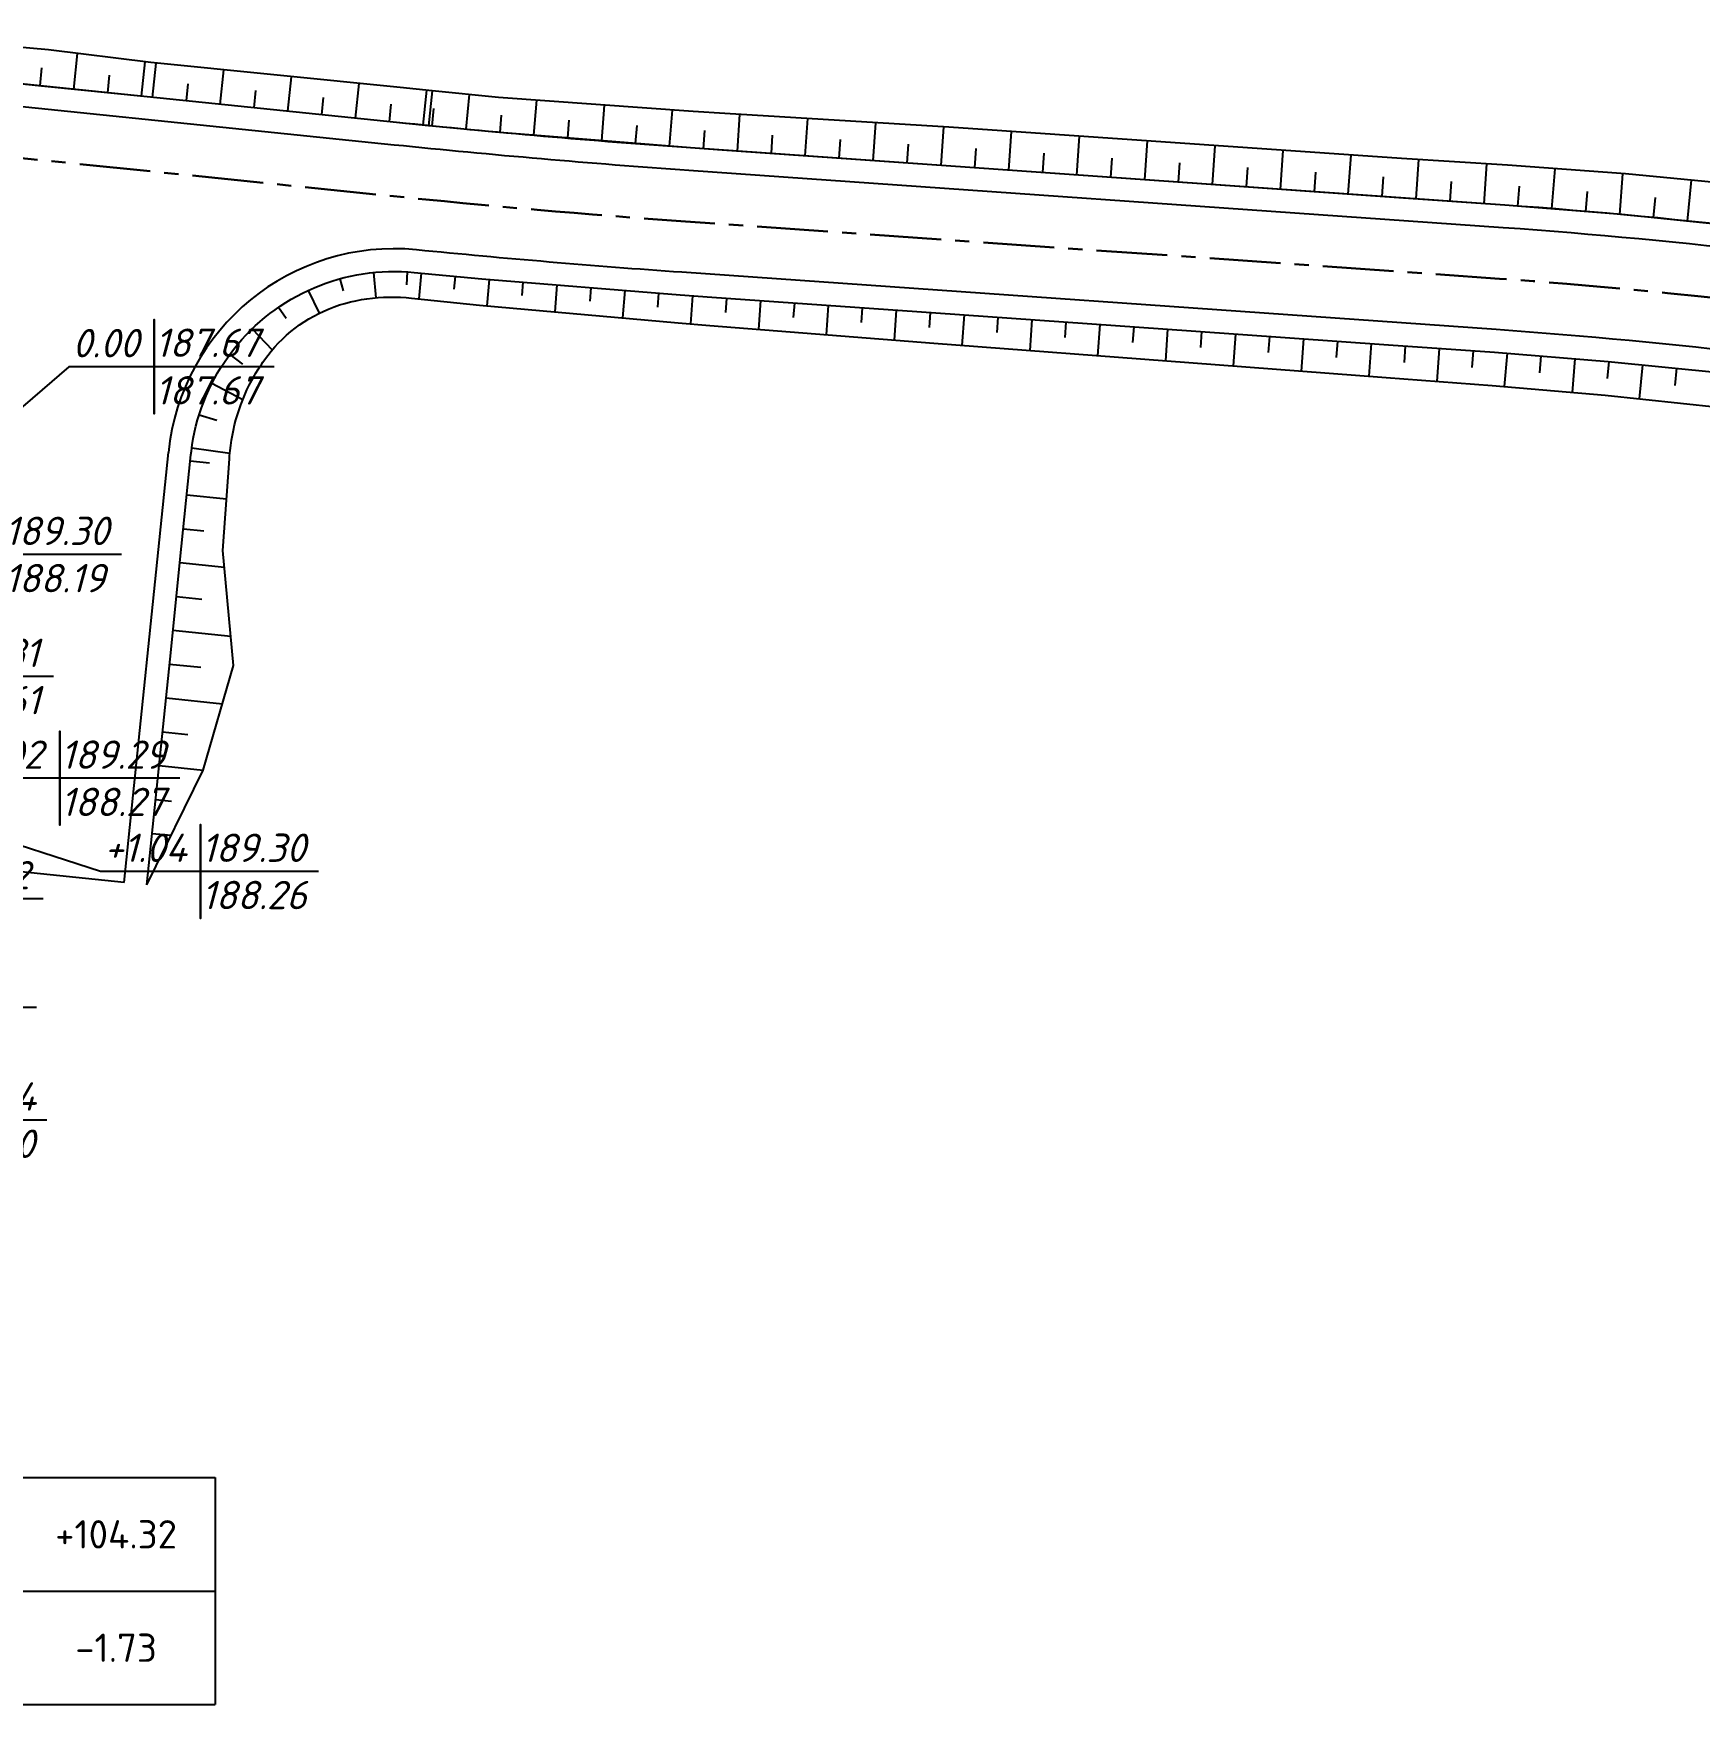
# Model space of a CAD drawing. Header units: metres. Extents: x 2302736 to 2305552, y 452304 to 453193.
# Drawn here: x 2302809.1 to 2302882.5, y 452579.5 to 452654.1 of the extents above; entities that cross this region are included whole.
import ezdxf

# ---------------------------------------------------------------- set-up
doc = ezdxf.new("R2010")
doc.units = ezdxf.units.M
doc.linetypes.add('CENTER', pattern=[2, 1.25, -0.25, 0.25, -0.25])
for name, color, linetype in [('АД_серый', 250, 'Continuous'), ('ГП_ПЗМ', 7, 'Continuous'), ('ГП_ПЗМ @ 0.5', 7, 'Continuous')]:
    doc.layers.add(name, color=color, linetype=linetype)
doc.layers.add('ГП_АД том 3.2.6', color=250, linetype='Continuous', lineweight=40)
doc.styles.add('ASML', font='isocpeui.ttf')
doc.styles.add('СПДС', font='isocpeur.ttf')

# ---------------------------------------------------------------- blocks, each defined once
blk = doc.blocks.new('АД')
at = {"layer": 'АД_серый'}
for p, q in [((-720.904, 338.964, 188.232), (-720.742, 340.544, 188.232)), ((-717.919, 338.657, 188.232), (-717.764, 340.174, 188.232)), ((-717.437, 338.608, 188.108), (-717.282, 340.12, 188.108)), ((-722.396, 339.117, 188.232), (-722.314, 339.919, 188.232)), ((-719.412, 338.811, 188.232), (-719.332, 339.585, 188.232)), ((-714.453, 338.302, 188.108), (-714.297, 339.821, 188.108)), ((-711.468, 337.996, 188.108), (-711.312, 339.521, 188.108)), ((-715.945, 338.455, 188.108), (-715.867, 339.213, 188.108)), ((-712.961, 338.149, 188.108), (-712.883, 338.91, 188.108)), ((-709.976, 337.843, 188.108), (-709.898, 338.607, 188.108)), ((-708.484, 337.69, 188.108), (-708.327, 339.222, 188.108)), ((-705.5, 337.386, 188.108), (-705.344, 338.925, 188.108)), ((-703.613, 337.204, 184.272), (-703.467, 338.735, 184.272)), ((-706.992, 337.537, 188.108), (-706.913, 338.304, 188.108)), ((-705.106, 337.347, 184.272), (-705.032, 338.117, 184.272)), ((-702.119, 337.065, 184.272), (-702.057, 337.828, 184.272)), ((-700.624, 336.944, 184.272), (-700.499, 338.483, 184.272)), ((-697.634, 336.702, 184.272), (-697.507, 338.267, 184.272)), ((-694.644, 336.459, 184.272), (-694.515, 338.051, 184.272)), ((-691.652, 336.239, 184.272), (-691.538, 337.859, 184.272)), ((-699.129, 336.823, 184.272), (-699.066, 337.599, 184.272)), ((-696.139, 336.58, 184.272), (-696.075, 337.37, 184.272)), ((-693.148, 336.344, 184.272), (-693.092, 337.148, 184.272)), ((-688.659, 336.029, 184.272), (-688.543, 337.674, 184.272)), ((-685.667, 335.818, 184.272), (-685.549, 337.49, 184.272)), ((-682.674, 335.608, 184.272), (-682.554, 337.306, 184.272)), ((-679.681, 335.397, 184.272), (-679.561, 337.101, 184.272)), ((-690.155, 336.134, 184.272), (-690.098, 336.95, 184.272)), ((-687.163, 335.923, 184.272), (-687.104, 336.753, 184.272)), ((-684.17, 335.713, 184.272), (-684.111, 336.555, 184.272)), ((-681.178, 335.502, 184.272), (-681.118, 336.353, 184.272)), ((-676.689, 335.187, 184.272), (-676.569, 336.894, 184.272)), ((-673.696, 334.976, 184.272), (-673.576, 336.688, 184.272)), ((-670.703, 334.766, 184.272), (-670.583, 336.481, 184.272)), ((-667.711, 334.555, 184.272), (-667.59, 336.275, 184.272)), ((-678.185, 335.292, 184.272), (-678.125, 336.145, 184.272)), ((-675.192, 335.081, 184.272), (-675.132, 335.936, 184.272)), ((-672.2, 334.871, 184.272), (-672.14, 335.728, 184.272)), ((-669.207, 334.66, 184.272), (-669.147, 335.519, 184.272)), ((-664.718, 334.345, 184.272), (-664.597, 336.068, 184.272)), ((-661.726, 334.134, 184.272), (-661.604, 335.866, 184.272)), ((-658.733, 333.924, 184.272), (-658.61, 335.675, 184.272)), ((-666.215, 334.45, 184.272), (-666.154, 335.311, 184.272)), ((-663.222, 334.239, 184.272), (-663.161, 335.102, 184.272)), ((-660.229, 334.029, 184.272), (-660.168, 334.9, 184.272)), ((-655.742, 333.692, 184.272), (-655.599, 335.462, 184.272)), ((-652.752, 333.451, 184.272), (-652.607, 335.241, 184.272)), ((-649.767, 333.151, 184.272), (-649.584, 334.957, 184.272)), ((-657.237, 333.813, 184.272), (-657.166, 334.693, 184.272)), ((-654.247, 333.572, 184.272), (-654.175, 334.461, 184.272)), ((-651.259, 333.302, 184.272), (-651.168, 334.2, 184.272)), ((-709.177, 330.615, 188.58), (-709.034, 330.081, 188.58)), ((-707.704, 330.89, 188.58), (-707.587, 329.778, 188.58)), ((-706.206, 330.918, 188.58), (-706.236, 330.353, 188.58)), ((-705.589, 330.863, 188.108), (-705.697, 329.733, 188.108)), ((-704.096, 330.721, 188.108), (-704.15, 330.149, 188.108)), ((-702.602, 330.583, 188.108), (-702.696, 329.425, 188.108)), ((-701.107, 330.462, 188.108), (-701.154, 329.876, 188.108)), ((-699.612, 330.341, 188.108), (-699.708, 329.156, 188.108)), ((-710.584, 330.099, 188.58), (-710.097, 329.091, 188.58)), ((-698.117, 330.22, 188.108), (-698.165, 329.621, 188.108)), ((-696.622, 330.099, 188.108), (-696.72, 328.887, 188.108)), ((-695.127, 329.978, 188.108), (-695.176, 329.365, 188.108)), ((-693.631, 329.862, 188.108), (-693.718, 328.623, 188.108)), ((-692.135, 329.757, 188.108), (-692.179, 329.13, 188.108)), ((-690.638, 329.652, 188.108), (-690.727, 328.385, 188.108)), ((-689.142, 329.546, 188.108), (-689.187, 328.906, 188.108)), ((-711.885, 329.356, 188.58), (-711.549, 328.872, 188.58)), ((-687.646, 329.441, 188.108), (-687.737, 328.148, 188.108)), ((-686.149, 329.336, 188.108), (-686.195, 328.683, 188.108)), ((-684.653, 329.231, 188.108), (-684.746, 327.91, 188.108)), ((-683.157, 329.125, 188.108), (-683.204, 328.459, 188.108)), ((-681.661, 329.02, 188.108), (-681.755, 327.677, 188.108)), ((-680.164, 328.915, 188.108), (-680.212, 328.24, 188.108)), ((-678.668, 328.81, 188.108), (-678.764, 327.451, 188.108)), ((-713.045, 328.409, 188.58), (-712.158, 327.481, 188.58)), ((-677.172, 328.705, 188.108), (-677.22, 328.021, 188.108)), ((-675.675, 328.599, 188.108), (-675.772, 327.224, 188.108)), ((-674.179, 328.494, 188.108), (-674.228, 327.802, 188.108)), ((-672.683, 328.389, 188.108), (-672.781, 326.998, 188.108)), ((-671.186, 328.284, 188.108), (-671.236, 327.584, 188.108)), ((-669.69, 328.178, 188.108), (-669.789, 326.771, 188.108)), ((-668.194, 328.073, 188.108), (-668.244, 327.365, 188.108)), ((-666.698, 327.968, 188.108), (-666.798, 326.544, 188.108)), ((-665.201, 327.863, 188.108), (-665.252, 327.147, 188.108)), ((-663.705, 327.757, 188.108), (-663.806, 326.318, 188.108)), ((-662.209, 327.652, 188.108), (-662.26, 326.928, 188.108)), ((-660.712, 327.547, 188.108), (-660.815, 326.092, 188.108)), ((-659.216, 327.442, 188.108), (-659.267, 326.71, 188.108)), ((-657.72, 327.331, 188.108), (-657.839, 325.861, 188.108)), ((-714.033, 327.282, 188.58), (-713.468, 326.852, 188.58)), ((-656.225, 327.21, 188.108), (-656.285, 326.471, 188.108)), ((-654.73, 327.09, 188.108), (-654.85, 325.604, 188.108)), ((-653.235, 326.969, 188.108), (-653.31, 326.224, 188.108)), ((-651.742, 326.818, 188.108), (-651.894, 325.32, 188.108)), ((-650.25, 326.667, 188.108), (-650.326, 325.914, 188.108)), ((-714.819, 326.006, 188.58), (-713.458, 325.297, 188.58)), ((-715.383, 324.618, 188.58), (-714.605, 324.384, 188.58)), ((-715.708, 323.156, 188.58), (-714.032, 322.928, 188.58)), ((-715.773, 322.582, 188.916), (-714.922, 322.494, 188.916)), ((-715.926, 321.089, 188.916), (-714.179, 320.91, 188.916)), ((-716.079, 319.597, 188.916), (-715.183, 319.505, 188.916)), ((-716.232, 318.105, 188.916), (-714.273, 317.904, 188.916)), ((-716.385, 316.613, 188.916), (-715.259, 316.497, 188.916)), ((-716.538, 315.121, 188.916), (-713.992, 314.86, 188.916)), ((-716.691, 313.629, 188.916), (-715.314, 313.487, 188.916)), ((-716.844, 312.136, 188.916), (-714.359, 311.881, 188.916)), ((-716.997, 310.644, 188.916), (-715.89, 310.531, 188.916)), ((-717.151, 309.152, 188.916), (-715.206, 308.953, 188.916)), ((-717.304, 307.66, 188.916), (-716.608, 307.588, 188.916)), ((-717.457, 306.168, 188.916), (-716.618, 306.082, 188.916))]:
    blk.add_line(p, q, dxfattribs=at)
at = {"layer": 'АД_серый', "linetype": 'Continuous', "flags": 128}
for points in [[(-717.673, 338.632), (-722.184, 339.095), (-730.089, 339.906), (-729.937, 341.412)], [(-717.518, 340.144), (-722.019, 340.702), (-729.935, 341.412), (-729.937, 341.412)], [(-705.113, 338.902), (-706.526, 339.041), (-717.516, 340.143)], [(-705.266, 337.362), (-706.684, 337.505), (-717.671, 338.632)], [(-647.318, 334.743), (-652.502, 335.233), (-657.694, 335.617), (-662.374, 335.915), (-671.072, 336.515), (-682.327, 337.292), (-692.209, 337.9), (-693.605, 337.986), (-702.181, 338.604), (-705.111, 338.902), (-705.266, 337.362)], [(-647.521, 332.924), (-652.664, 333.444), (-657.817, 333.859), (-662.495, 334.188), (-671.193, 334.8), (-682.446, 335.592), (-692.323, 336.286), (-693.718, 336.384), (-702.321, 337.081), (-705.264, 337.362), (-705.266, 337.362)], [(-715.745, 322.856), (-715.727, 323.013), (-715.689, 323.292), (-715.642, 323.571), (-715.587, 323.847), (-715.523, 324.122), (-715.45, 324.394), (-715.369, 324.664), (-715.279, 324.932), (-715.181, 325.196), (-715.075, 325.458), (-714.96, 325.716), (-714.838, 325.97), (-714.708, 326.22), (-714.57, 326.466), (-714.424, 326.708), (-714.271, 326.944), (-714.11, 327.176), (-714.037, 327.277), (-713.866, 327.501), (-713.688, 327.72), (-713.597, 327.827), (-713.504, 327.933), (-713.312, 328.141), (-713.115, 328.342), (-712.911, 328.537), (-712.701, 328.726), (-712.486, 328.907), (-712.264, 329.083), (-712.038, 329.251), (-711.806, 329.411), (-711.569, 329.565), (-711.328, 329.711), (-711.082, 329.849), (-710.832, 329.98), (-710.578, 330.102), (-710.32, 330.217), (-710.059, 330.323), (-709.794, 330.422), (-709.527, 330.512), (-709.257, 330.593), (-708.984, 330.666), (-708.71, 330.731), (-708.433, 330.786), (-708.155, 330.834), (-707.876, 330.872), (-707.595, 330.901), (-707.314, 330.922), (-707.032, 330.934), (-706.75, 330.937), (-706.468, 330.932), (-706.186, 330.917), (-705.905, 330.894)], [(-705.904, 330.893), (-702.915, 330.608), (-694.174, 329.9), (-692.779, 329.802), (-682.902, 329.108), (-671.649, 328.316), (-662.951, 327.704), (-658.273, 327.375), (-653.253, 326.971), (-648.241, 326.464), (-643.241, 325.854), (-634.974, 324.618), (-634.813, 324.592), (-629.124, 323.709), (-623.416, 322.955), (-618.272, 322.389), (-613.118, 321.928), (-603.365, 321.156), (-583.428, 319.577), (-563.49, 317.999), (-543.553, 316.421), (-523.615, 314.842), (-503.677, 313.264), (-483.74, 311.686)], [(-714.052, 322.682), (-714.043, 322.81), (-714.022, 323.038), (-713.994, 323.266), (-713.961, 323.494), (-713.92, 323.721), (-713.874, 323.947), (-713.822, 324.173), (-713.763, 324.397), (-713.698, 324.62), (-713.626, 324.842), (-713.548, 325.063), (-713.464, 325.281), (-713.374, 325.499), (-713.277, 325.713), (-713.173, 325.926), (-713.063, 326.136), (-712.948, 326.344), (-712.895, 326.435), (-712.77, 326.639), (-712.64, 326.841), (-712.573, 326.941), (-712.503, 327.04), (-712.359, 327.234), (-712.208, 327.423), (-712.049, 327.607), (-711.883, 327.785), (-711.71, 327.958), (-711.53, 328.124), (-711.344, 328.284), (-711.152, 328.437), (-710.954, 328.583), (-710.75, 328.721), (-710.541, 328.851), (-710.326, 328.973), (-710.107, 329.087), (-709.884, 329.193), (-709.656, 329.29), (-709.425, 329.379), (-709.191, 329.459), (-708.954, 329.53), (-708.715, 329.593), (-708.473, 329.647), (-708.231, 329.694), (-707.987, 329.734), (-707.741, 329.764), (-707.495, 329.786), (-707.249, 329.801), (-707.002, 329.809), (-706.755, 329.809), (-706.509, 329.802), (-706.262, 329.788), (-706.017, 329.766)], [(-706.016, 329.766), (-703.02, 329.454), (-694.261, 328.666), (-692.867, 328.555), (-682.996, 327.771), (-671.747, 326.919), (-663.053, 326.261), (-658.377, 325.907), (-653.388, 325.479), (-648.41, 324.948), (-643.444, 324.317), (-635.234, 323.058), (-635.074, 323.031), (-629.352, 322.122), (-623.61, 321.344), (-618.435, 320.753), (-613.249, 320.268), (-603.5, 319.456), (-583.616, 317.201), (-563.665, 315.797), (-543.725, 314.237), (-523.761, 312.997), (-503.817, 311.505), (-483.859, 310.175)], [(-717.689, 303.905), (-716.668, 313.853), (-716.158, 318.826), (-715.745, 322.855)], [(-717.689, 303.905), (-715.206, 308.953), (-713.873, 313.566), (-714.341, 318.64), (-714.052, 322.681)]]:
    blk.add_lwpolyline(points, dxfattribs=at)
blk.add_lwpolyline([(-271.871, 295, 0.062675), (-356.445, 308.948), (-360.266, 309.094, -0.010184), (-392.662, 310.996), (-612.605, 328.408, -0.021588), (-633.743, 331.003), (-633.904, 331.03, 0.023784), (-657.817, 333.859), (-693.718, 336.384, -0.007999), (-706.684, 337.505), (-731.109, 340.01)], format="xyb", dxfattribs=at)
at = {"layer": 'АД_серый', "flags": 128}
for points in [[(-255.6, 288.664, 0.075452), (-356.483, 307.949), (-360.304, 308.095, -0.010184), (-392.741, 309.999), (-612.684, 327.411, -0.021588), (-633.908, 330.017), (-634.069, 330.043, 0.023784), (-657.888, 332.862), (-693.788, 335.387, -0.007999), (-706.786, 336.51), (-730.182, 338.91)], [(-705.806, 331.889, 0.413187), (-716.74, 322.958)], [(-209.989, 266.855), (-251.214, 282.281, 0.080115), (-356.656, 303.452), (-360.476, 303.598, -0.010184), (-393.096, 305.513), (-613.039, 322.925, -0.021588), (-634.649, 325.578), (-634.809, 325.605, 0.023784), (-658.203, 328.373), (-694.104, 330.898, -0.007123), (-705.806, 331.889, -0.007123)]]:
    blk.add_lwpolyline(points, format="xyb", dxfattribs=at)
at = {"layer": 'АД_серый', "linetype": 'CENTER', "lineweight": 30, "ltscale": 2.5, "flags": 128}
blk.add_lwpolyline([(-209.2, 268.962), (-250.426, 284.388, 0.080115), (-356.569, 305.7), (-360.39, 305.847, -0.010184), (-392.919, 307.756), (-612.861, 325.168, -0.021588), (-634.278, 327.797), (-634.439, 327.824, 0.023784), (-658.045, 330.617), (-693.946, 333.142, -0.007999), (-707.015, 334.272), (-730.412, 336.672)], format="xyb", dxfattribs=at)
at = {"layer": 'АД_серый', "flags": 128}
for points in [[(-718.684, 304.007), (-716.74, 322.958)], [(-718.684, 304.007), (-733.605, 305.537)]]:
    blk.add_lwpolyline(points, dxfattribs=at)
blk = doc.blocks.new('BD_Cart_Mark')
at = {"color": 1, "linetype": 'ByBlock', "lineweight": -2, "transparency": 33554687, "style": 'СПДС'}
for tag, p in [('G_C_H_001', (-4.83, 0.83)), ('G_C_H2_001', (-4.83, -3.33))]:
    blk.add_attdef(tag, p, '', height=2.5, dxfattribs=at)
at = {"color": 26, "linetype": 'ByBlock', "lineweight": -2, "transparency": 33554687, "style": 'СПДС'}
blk.add_attdef('G_C_Red_001', (0.58, 0.83), '', height=2.5, dxfattribs=at)
at = {"color": 176, "linetype": 'ByBlock', "lineweight": -2, "transparency": 33554687, "style": 'СПДС'}
blk.add_attdef('G_C_Black_001', (0.58, -3.33), '', height=2.5, dxfattribs=at)
at = {"color": 214, "linetype": 'ByBlock', "lineweight": -2, "transparency": 33554687, "style": 'СПДС'}
blk.add_attdef('G_C_Dop_001', (0.58, -7.5), '', height=2.5, dxfattribs=at)
blk = doc.blocks.new('*T268')
at = {"layer": 'ГП_ПЗМ', "color": 0, "linetype": 'ByBlock', "lineweight": -2, "transparency": 16777216}
for p, q in [((0, 0), (81.25, 0)), ((0, 0), (0, -10)), ((1.875, 0), (1.875, -10)), ((10.625, 0), (10.625, -10)), ((20.625, 0), (20.625, -10)), ((30.625, 0), (30.625, -10)), ((40.625, 0), (40.625, -10)), ((50.625, 0), (50.625, -10)), ((60.625, 0), (60.625, -10)), ((70.625, 0), (70.625, -10)), ((72.5, 0), (72.5, -10)), ((81.25, 0), (81.25, -10)), ((1.875, -5), (70.625, -5)), ((72.5, -5), (81.25, -5)), ((0, -10), (81.25, -10))]:
    blk.add_line(p, q, dxfattribs=at)
at = {"layer": 'ГП_ПЗМ', "color": 0, "transparency": 16777216, "char_height": 1.25, "width": 9.99, "attachment_point": 5, "rotation": 90, "style": 'СПДС'}
for s, insert in [('Итого, м³', (0.9375, -5)), ('Всего, м³', (71.5625, -5))]:
    blk.add_mtext(s, dxfattribs=dict(at, insert=insert))
at = {"layer": 'ГП_ПЗМ', "color": 0, "transparency": 16777216, "char_height": 1.25, "attachment_point": 5, "style": 'СПДС'}
for s, insert, width in [('Насыпь', (6.25, -2.5), 8.74), ('+14.96', (25.625, -2.5), 9.99), ('+31.44', (35.625, -2.5), 9.99), ('+9.27', (45.625, -2.5), 9.99), ('+24.27', (55.625, -2.5), 9.99), ('+24.38', (65.625, -2.5), 9.99), ('+104.32', (76.875, -2.5), 8.74), ('-', (15.625, -2.5), 9.99), ('Выемка', (6.25, -7.5), 8.74), ('-1.73', (55.625, -7.5), 9.99), ('-1.73', (76.875, -7.5), 8.74), ('-', (15.625, -7.5), 9.99), ('-', (25.625, -7.5), 9.99), ('-', (35.625, -7.5), 9.99), ('-', (45.625, -7.5), 9.99), ('-', (65.625, -7.5), 9.99)]:
    blk.add_mtext(s, dxfattribs=dict(at, insert=insert, width=width))
blk = doc.blocks.new('ПЗМ_компрессорная 1')
at = {"layer": 'ГП_ПЗМ', "flags": 128}
for points in [[(69.005, 27.584), (63.714, 27.584), (63.714, 29.659), (63.714, 25.509), (63.714, 27.584), (59.946, 27.584), (47.543, 16.897)], [(62.272, 19.308), (57.082, 19.308), (57.082, 21.383), (57.082, 17.233), (57.082, 19.308), (53.085, 19.308), (43.514, 11.917)], [(59.268, 13.93), (54.236, 13.93), (54.236, 16.005), (54.236, 11.855), (54.236, 13.93), (49.561, 13.93), (43.399, 10.798)], [(64.836, 9.443), (59.545, 9.443), (59.545, 11.518), (59.545, 7.368), (59.545, 9.443), (55.085, 9.443), (46.918, 10.798)], [(70.948, 5.337), (65.758, 5.337), (65.758, 7.412), (65.758, 3.262), (65.758, 5.337), (61.347, 5.337), (44.436, 10.798)], [(58.821, 4.129), (53.586, 4.129), (53.586, 6.204), (53.586, 2.054), (53.586, 4.129), (49.07, 4.129), (43.264, 9.49)], [(58.975, -5.627), (53.784, -5.627), (53.784, -3.552), (53.784, -7.702), (53.784, -5.627), (49.123, -5.627), (44.436, 6.696)], [(58.519, -0.66), (53.284, -0.66), (53.284, 1.415), (53.284, -2.735), (53.284, -0.66), (48.557, -0.66), (46.476, 6.486)]]:
    blk.add_lwpolyline(points, dxfattribs=at)
blk.add_blockref('*T268', (-14.846, -21.385))
at = {"layer": 'ГП_ПЗМ @ 0.5'}
ref = blk.add_blockref('BD_Cart_Mark', (63.714, 27.584), dxfattribs=dict(at, xscale=0.5, yscale=0.5, zscale=0.5))
ref.add_attrib('G_C_Red_001', '187.67', (63.751, 28.016), dxfattribs={"layer": '0', "color": 26, "linetype": 'ByBlock', "lineweight": -2, "transparency": 33554687, "height": 1.25, "style": 'ASML'})
ref.add_attrib('G_C_Black_001', '187.67', (63.751, 25.917), dxfattribs={"layer": '0', "color": 176, "linetype": 'ByBlock', "lineweight": -2, "transparency": 33554687, "height": 1.25, "style": 'ASML'})
ref.add_attrib('G_C_H_001', '0.00', (60.105, 28), dxfattribs={"layer": '0', "color": 3, "linetype": 'ByBlock', "lineweight": -2, "transparency": 33554687, "height": 1.25, "style": 'ASML'})
ref = blk.add_blockref('BD_Cart_Mark', (57.082, 19.308), dxfattribs=dict(at, xscale=0.5, yscale=0.5, zscale=0.5))
ref.add_attrib('G_C_Red_001', '189.30', (57.119, 19.724), dxfattribs={"layer": '0', "color": 26, "linetype": 'ByBlock', "lineweight": -2, "transparency": 33554687, "height": 1.25, "style": 'ASML'})
ref.add_attrib('G_C_Black_001', '188.19', (57.119, 17.641), dxfattribs={"layer": '0', "color": 176, "linetype": 'ByBlock', "lineweight": -2, "transparency": 33554687, "height": 1.25, "style": 'ASML'})
ref.add_attrib('G_C_H_001', '+1.11', (53.244, 19.724), dxfattribs={"layer": '0', "color": 5, "linetype": 'ByBlock', "lineweight": -2, "transparency": 33554687, "height": 1.25, "style": 'ASML'})
ref = blk.add_blockref('BD_Cart_Mark', (54.236, 13.93), dxfattribs=dict(at, xscale=0.5, yscale=0.5, zscale=0.5))
ref.add_attrib('G_C_Red_001', '189.31', (54.273, 14.347), dxfattribs={"layer": '0', "color": 26, "linetype": 'ByBlock', "lineweight": -2, "transparency": 33554687, "height": 1.25, "style": 'ASML'})
ref.add_attrib('G_C_Black_001', '188.61', (54.273, 12.263), dxfattribs={"layer": '0', "color": 176, "linetype": 'ByBlock', "lineweight": -2, "transparency": 33554687, "height": 1.25, "style": 'ASML'})
ref.add_attrib('G_C_H_001', '+0.70', (49.721, 14.363), dxfattribs={"layer": '0', "color": 5, "linetype": 'ByBlock', "lineweight": -2, "transparency": 33554687, "height": 1.25, "style": 'ASML'})
ref = blk.add_blockref('BD_Cart_Mark', (59.545, 9.443), dxfattribs=dict(at, xscale=0.5, yscale=0.5, zscale=0.5))
ref.add_attrib('G_C_Red_001', '189.29', (59.582, 9.859), dxfattribs={"layer": '0', "color": 26, "linetype": 'ByBlock', "lineweight": -2, "transparency": 33554687, "height": 1.25, "style": 'ASML'})
ref.add_attrib('G_C_Black_001', '188.27', (59.582, 7.776), dxfattribs={"layer": '0', "color": 176, "linetype": 'ByBlock', "lineweight": -2, "transparency": 33554687, "height": 1.25, "style": 'ASML'})
ref.add_attrib('G_C_H_001', '+1.02', (55.245, 9.859), dxfattribs={"layer": '0', "color": 5, "linetype": 'ByBlock', "lineweight": -2, "transparency": 33554687, "height": 1.25, "style": 'ASML'})
ref = blk.add_blockref('BD_Cart_Mark', (65.758, 5.337), dxfattribs=dict(at, xscale=0.5, yscale=0.5, zscale=0.5))
ref.add_attrib('G_C_Red_001', '189.30', (65.795, 5.754), dxfattribs={"layer": '0', "color": 26, "linetype": 'ByBlock', "lineweight": -2, "transparency": 33554687, "height": 1.25, "style": 'ASML'})
ref.add_attrib('G_C_Black_001', '188.26', (65.795, 3.671), dxfattribs={"layer": '0', "color": 176, "linetype": 'ByBlock', "lineweight": -2, "transparency": 33554687, "height": 1.25, "style": 'ASML'})
ref.add_attrib('G_C_H_001', '+1.04', (61.506, 5.754), dxfattribs={"layer": '0', "color": 5, "linetype": 'ByBlock', "lineweight": -2, "transparency": 33554687, "height": 1.25, "style": 'ASML'})
ref = blk.add_blockref('BD_Cart_Mark', (53.586, 4.129), dxfattribs=dict(at, xscale=0.5, yscale=0.5, zscale=0.5))
ref.add_attrib('G_C_Red_001', '189.32', (53.623, 4.546), dxfattribs={"layer": '0', "color": 26, "linetype": 'ByBlock', "lineweight": -2, "transparency": 33554687, "height": 1.25, "style": 'ASML'})
ref.add_attrib('G_C_Black_001', '189.11', (53.623, 2.462), dxfattribs={"layer": '0', "color": 176, "linetype": 'ByBlock', "lineweight": -2, "transparency": 33554687, "height": 1.25, "style": 'ASML'})
ref.add_attrib('G_C_H_001', '+0.21', (49.229, 4.546), dxfattribs={"layer": '0', "color": 5, "linetype": 'ByBlock', "lineweight": -2, "transparency": 33554687, "height": 1.25, "style": 'ASML'})
ref = blk.add_blockref('BD_Cart_Mark', (53.784, -5.627), dxfattribs=dict(at, xscale=0.5, yscale=0.5, zscale=0.5))
ref.add_attrib('G_C_Red_001', '189.34', (53.821, -5.21), dxfattribs={"layer": '0', "color": 26, "linetype": 'ByBlock', "lineweight": -2, "transparency": 33554687, "height": 1.25, "style": 'ASML'})
ref.add_attrib('G_C_Black_001', '189.60', (53.821, -7.294), dxfattribs={"layer": '0', "color": 176, "linetype": 'ByBlock', "lineweight": -2, "transparency": 33554687, "height": 1.25, "style": 'ASML'})
ref.add_attrib('G_C_H_001', '-0.26', (49.299, -5.21), dxfattribs={"layer": '0', "color": 1, "linetype": 'ByBlock', "lineweight": -2, "transparency": 33554687, "height": 1.25, "style": 'ASML'})

msp = doc.modelspace()

# ---------------------------------------------------------------- block references
at = {"layer": 'ГП_АД том 3.2.6'}
msp.add_blockref('АД', (2303531.79, 452312.674), dxfattribs=at)
at = {"layer": 'ГП_ПЗМ', "color": 4}
msp.add_blockref('ПЗМ_компрессорная 1', (2302750.714, 452611.827), dxfattribs=at)

doc.saveas('drawing.dxf')
